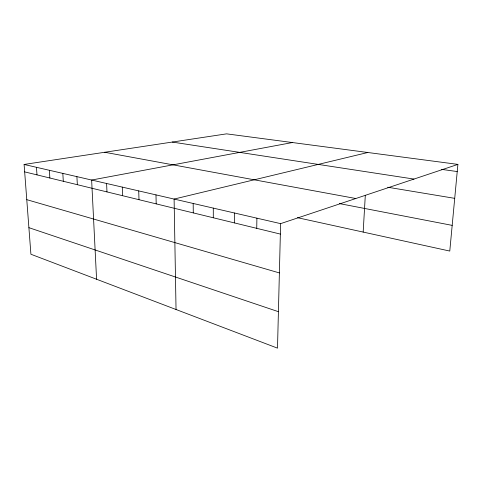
<?xml version="1.0" encoding="UTF-8"?>
<svg xmlns="http://www.w3.org/2000/svg" width="482" height="482" viewBox="0 0 482 482"><rect width="100%" height="100%" fill="white"/><g stroke="black" fill="none" stroke-linecap="round" stroke-linejoin="round"><path stroke-width="0.72" d="M234.427 222.913L234.493 213.002M256.743 228.341L256.9 218.171M457.9 164.392L280.614 223.642L277.505 348.149L30.914 254.243L24.1 164.452L226.576 133.851L457.9 164.392L449.778 251.062L297.46 217.677M363.169 232.077L365.308 195.3M367.802 152.499L174.104 199.066L176.038 309.51M292.399 142.539L91.634 180.039L96.575 279.247M441.614 169.381L457.231 171.556M172.261 142.057L413.972 179.075M387.667 187.221L454.719 198.349M104.733 152.27L355.806 198.512M339.4 203.585L452.182 225.377M24.1 164.452L280.614 223.642M24.666 171.881L280.355 234.083M26.769 199.662L279.385 272.92M28.896 227.661L278.415 311.685M36.457 167.308L37 174.882M49.351 170.285L49.863 178.015M62.823 173.387L63.299 181.28M76.897 176.635L77.349 184.696M106.606 183.491L106.974 191.908M122.283 187.112L122.609 195.71M138.726 190.902L138.997 199.699M155.975 194.885L156.198 203.88M193.186 203.47L193.276 212.905M213.285 208.103L213.303 217.774"/></g></svg>
